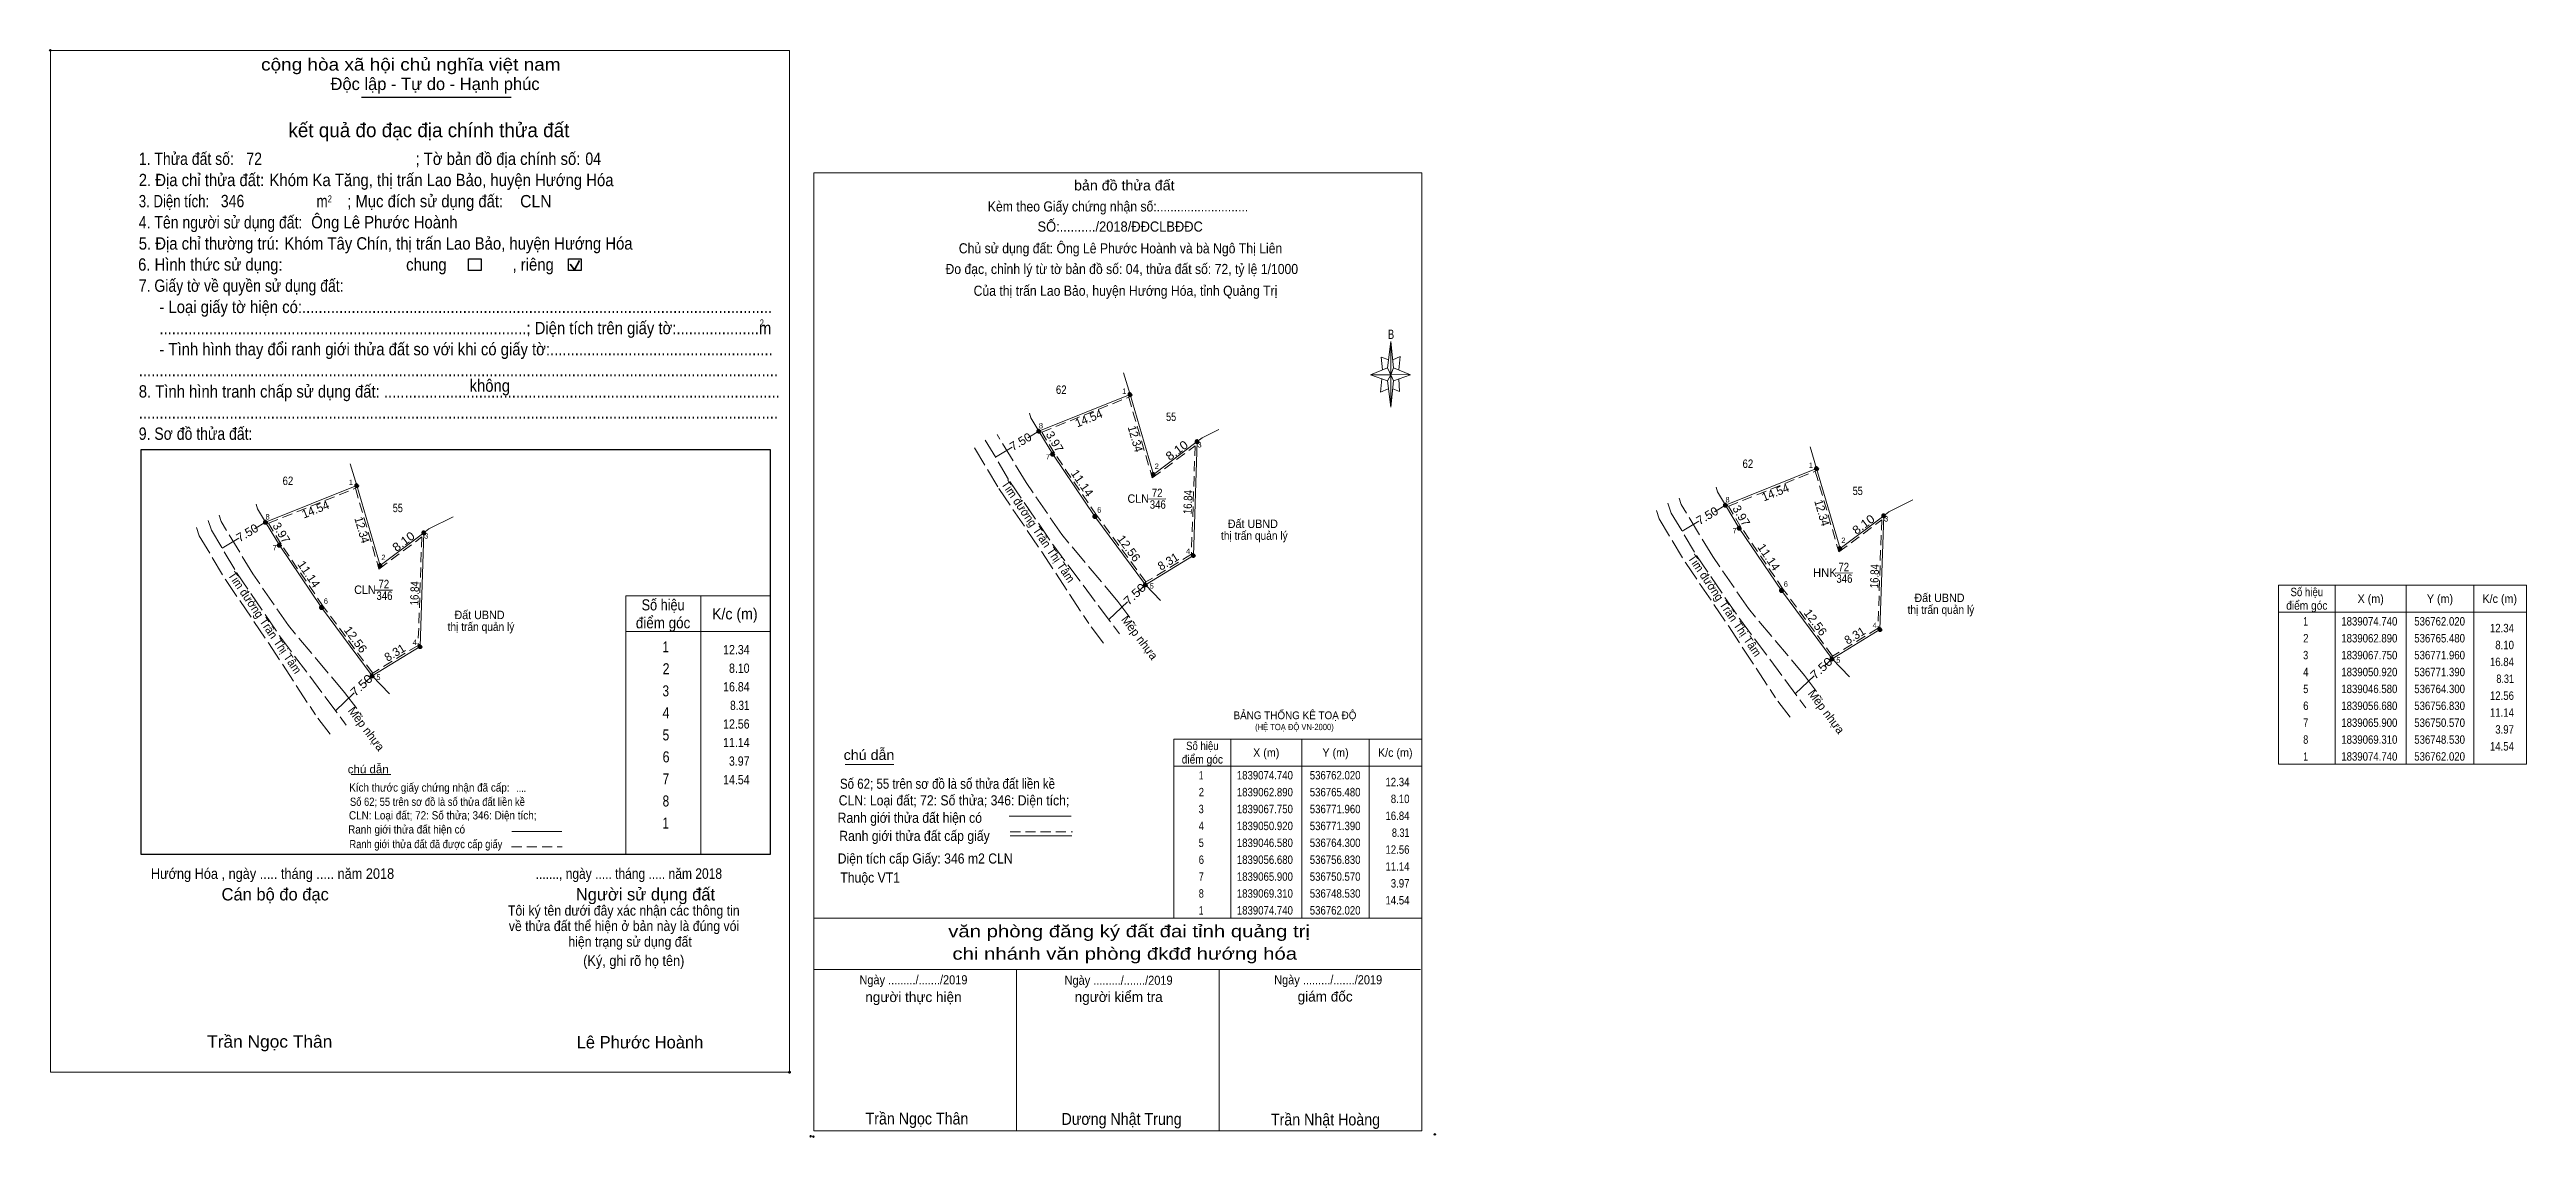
# Model space of a CAD drawing. Header units: metres. Extents: x 536501 to 536867, y 1838976 to 1839137.
import ezdxf
from ezdxf.enums import TextEntityAlignment as Align

# ---------------------------------------------------------------- set-up
doc = ezdxf.new("R2010")
doc.units = ezdxf.units.M
doc.header["$LTSCALE"] = 0.5
doc.header["$PDMODE"] = 32
doc.header["$PDSIZE"] = 0.25
doc.linetypes.add('LONG_DASHED', pattern=[7.5, 6, -1.5])
doc.linetypes.add('MEDIUM_DASHED', pattern=[4.5, 3, -1.5])
for name, color, linetype, lineweight in [('1', 7, 'Continuous', 13), ('10', 7, 'Continuous', 13), ('17', 7, 'Continuous', 13), ('2', 7, 'Continuous', 25), ('22', 7, 'LONG_DASHED', 13), ('27', 7, 'LONG_DASHED', 13), ('36', 7, 'Continuous', 13), ('5', 7, 'Continuous', 13), ('6', 7, 'Continuous', 13), ('63', 7, 'Continuous', 13)]:
    doc.layers.add(name, color=color, linetype=linetype, lineweight=lineweight)

msp = doc.modelspace()

# ---------------------------------------------------------------- hatches: boundary and pattern name
at = {"layer": '63'}
for points in [[(536660.72, 1839085.7, 1), (536660.12, 1839085.7, 1)], [(536647.23, 1839080.27, 1), (536646.63, 1839080.27, 1)], [(536649.27, 1839076.86, 1), (536648.67, 1839076.86, 1)], [(536670.66, 1839078.71, 1), (536670.06, 1839078.71, 1)], [(536664.18, 1839073.85, 1), (536663.58, 1839073.85, 1)], [(536762.32, 1839074.74, 1), (536761.72, 1839074.74, 1)], [(536546.29, 1839072.21, 1), (536545.69, 1839072.21, 1)], [(536532.8, 1839066.78, 1), (536532.2, 1839066.78, 1)], [(536655.53, 1839067.64, 1), (536654.93, 1839067.64, 1)], [(536748.83, 1839069.31, 1), (536748.23, 1839069.31, 1)], [(536750.87, 1839065.9, 1), (536750.27, 1839065.9, 1)], [(536772.26, 1839067.75, 1), (536771.66, 1839067.75, 1)], [(536534.84, 1839063.37, 1), (536534.24, 1839063.37, 1)], [(536556.23, 1839065.22, 1), (536555.63, 1839065.22, 1)], [(536765.78, 1839062.89, 1), (536765.18, 1839062.89, 1)], [(536549.75, 1839060.36, 1), (536549.15, 1839060.36, 1)], [(536670.09, 1839061.88, 1), (536669.49, 1839061.88, 1)], [(536663, 1839057.54, 1), (536662.4, 1839057.54, 1)], [(536757.13, 1839056.68, 1), (536756.53, 1839056.68, 1)], [(536541.1, 1839054.15, 1), (536540.5, 1839054.15, 1)], [(536555.66, 1839048.39, 1), (536555.06, 1839048.39, 1)], [(536771.69, 1839050.92, 1), (536771.09, 1839050.92, 1)], [(536548.57, 1839044.05, 1), (536547.97, 1839044.05, 1)], [(536764.6, 1839046.58, 1), (536764, 1839046.58, 1)]]:
    msp.add_hatch(color=256, dxfattribs=at).paths.add_polyline_path(points)

# ---------------------------------------------------------------- linework, layer by layer
at = {"layer": '1'}
for points in [[(536660.42, 1839085.7), (536663.88, 1839073.85), (536670.36, 1839078.71), (536669.79, 1839061.88), (536662.7, 1839057.54), (536655.23, 1839067.64), (536648.97, 1839076.86), (536646.93, 1839080.27)], [(536762.02, 1839074.74), (536765.48, 1839062.89), (536771.96, 1839067.75), (536771.39, 1839050.92), (536764.3, 1839046.58), (536756.83, 1839056.68), (536750.57, 1839065.9), (536748.53, 1839069.31)], [(536545.99, 1839072.21), (536549.45, 1839060.36), (536555.93, 1839065.22), (536555.36, 1839048.39), (536548.27, 1839044.05), (536540.8, 1839054.15), (536534.54, 1839063.37), (536532.5, 1839066.78)]]:
    msp.add_lwpolyline(points, close=True, dxfattribs=at)
at = {"layer": '1', "linetype": 'MEDIUM_DASHED'}
for points in [[(536660.22, 1839085.3), (536663.71, 1839073.35), (536670.04, 1839078.09), (536669.5, 1839062.05), (536662.78, 1839057.94), (536655.47, 1839067.81), (536649.22, 1839077.02), (536647.37, 1839080.12)], [(536761.82, 1839074.34), (536765.31, 1839062.39), (536771.64, 1839067.13), (536771.1, 1839051.09), (536764.38, 1839046.98), (536757.07, 1839056.85), (536750.82, 1839066.06), (536748.97, 1839069.16)], [(536545.79, 1839071.81), (536549.28, 1839059.86), (536555.61, 1839064.6), (536555.07, 1839048.56), (536548.35, 1839044.45), (536541.04, 1839054.32), (536534.79, 1839063.53), (536532.94, 1839066.63)]]:
    msp.add_lwpolyline(points, close=True, dxfattribs=at)
at = {"layer": '10'}
for p, q in [((536659.46, 1839088.92), (536660.42, 1839085.7)), ((536646.93, 1839080.27), (536660.42, 1839085.7)), ((536671.11, 1839079.28), (536673.54, 1839080.5)), ((536761.06, 1839077.96), (536762.02, 1839074.74)), ((536545.03, 1839075.43), (536545.99, 1839072.21)), ((536748.53, 1839069.31), (536762.02, 1839074.74)), ((536532.5, 1839066.78), (536545.99, 1839072.21)), ((536772.71, 1839068.32), (536776.27, 1839070.11)), ((536556.68, 1839065.79), (536560.24, 1839067.58)), ((536662.7, 1839057.54), (536664.91, 1839055.21)), ((536548.27, 1839044.05), (536550.83, 1839041.36)), ((536764.3, 1839046.58), (536766.86, 1839043.89))]:
    msp.add_line(p, q, dxfattribs=at)
for points in [[(536660.42, 1839085.7), (536663.88, 1839073.85), (536670.36, 1839078.71)], [(536762.02, 1839074.74), (536765.48, 1839062.89), (536771.96, 1839067.75)], [(536545.99, 1839072.21), (536549.45, 1839060.36), (536555.93, 1839065.22)]]:
    msp.add_lwpolyline(points, dxfattribs=at)
at = {"layer": '17'}
for p, q in [((536545.19, 1839029.44), (536551.06, 1839029.44)), ((536618.25, 1839030.91), (536625.49, 1839030.91))]:
    msp.add_line(p, q, dxfattribs=at)
at = {"layer": '2'}
for p, q in [((536546.72, 1839129.69), (536568.84, 1839129.69)), ((536514.07, 1839077.53), (536607.17, 1839077.53)), ((536607.17, 1839077.53), (536607.17, 1839017.61))]:
    msp.add_line(p, q, dxfattribs=at)
at = {"layer": '2', "lineweight": 35}
for p, q in [((536577.57, 1839104.97), (536578.19, 1839104.16)), ((536578.19, 1839104.16), (536578.95, 1839105.52))]:
    msp.add_line(p, q, dxfattribs=at)
at = {"layer": '2', "lineweight": 13}
msp.add_lwpolyline([(536500.66, 1839136.63), (536610.02, 1839136.63), (536610.02, 1838985.37), (536500.66, 1838985.37)], close=True, dxfattribs=at)
at = {"layer": '2'}
for points in [[(536562.55, 1839105.78), (536564.42, 1839105.78), (536564.42, 1839104.03), (536562.55, 1839104.03)], [(536577.32, 1839105.78), (536579.2, 1839105.78), (536579.2, 1839104.03), (536577.32, 1839104.03)]]:
    msp.add_lwpolyline(points, close=True, dxfattribs=at)
msp.add_lwpolyline([(536607.17, 1839017.61), (536514.07, 1839017.61), (536514.07, 1839077.53)], dxfattribs=at)
for p in [(536500.66, 1839136.63), (536610.02, 1838985.37)]:
    msp.add_point(p, dxfattribs=at)
at = {"layer": '22', "linetype": 'Continuous'}
for points in [[(536645.53, 1839082.94), (536645.76, 1839082.24), (536646.93, 1839080.27)], [(536646.93, 1839080.27), (536648.97, 1839076.86), (536655.23, 1839067.64), (536662.7, 1839057.54)], [(536747.13, 1839071.98), (536747.36, 1839071.28), (536748.53, 1839069.31)], [(536531.1, 1839069.45), (536531.33, 1839068.75), (536532.5, 1839066.78)], [(536532.5, 1839066.78), (536534.54, 1839063.37), (536540.8, 1839054.15), (536548.27, 1839044.05)], [(536748.53, 1839069.31), (536750.57, 1839065.9), (536756.83, 1839056.68), (536764.3, 1839046.58)]]:
    msp.add_lwpolyline(points, dxfattribs=at)
at = {"layer": '22'}
for points in [[(536637.41, 1839077.81), (536640.99, 1839071.78), (536647.37, 1839062.4), (536654.31, 1839051.77)], [(536639, 1839078.93), (536642.64, 1839072.83), (536648.99, 1839063.48), (536658.84, 1839050.26)], [(536658.6, 1839055.07), (536650.32, 1839064.97), (536645.04, 1839072.65), (536640.74, 1839079.78)], [(536760.2, 1839044.11), (536751.92, 1839054.01), (536746.64, 1839061.69), (536741.98, 1839069.41), (536741.67, 1839070.35)], [(536523.99, 1839067.06), (536524.48, 1839065.6), (536528.21, 1839059.34), (536534.56, 1839049.99), (536544.41, 1839036.77)], [(536544.17, 1839041.58), (536535.89, 1839051.48), (536530.61, 1839059.16), (536525.95, 1839066.88), (536525.64, 1839067.82)], [(536738.33, 1839068.51), (536738.73, 1839067.31), (536742.59, 1839060.82), (536748.97, 1839051.44), (536755.91, 1839040.81)], [(536740.02, 1839069.59), (536740.51, 1839068.13), (536744.24, 1839061.87), (536750.59, 1839052.52), (536760.44, 1839039.3)], [(536522.3, 1839065.98), (536522.7, 1839064.78), (536526.56, 1839058.29), (536532.94, 1839048.91), (536539.88, 1839038.28)]]:
    msp.add_lwpolyline(points, dxfattribs=at)
at = {"layer": '27'}
for p, q in [((536658.6, 1839055.07), (536661.1, 1839051.77)), ((536656.49, 1839048.89), (536654.31, 1839051.77)), ((536760.2, 1839044.11), (536762.7, 1839040.81)), ((536544.17, 1839041.58), (536546.67, 1839038.28)), ((536758.09, 1839037.93), (536755.91, 1839040.81)), ((536542.06, 1839035.4), (536539.88, 1839038.28))]:
    msp.add_line(p, q, dxfattribs=at)
at = {"layer": '36'}
for p, q in [((536670.36, 1839078.71), (536671.11, 1839079.28)), ((536771.96, 1839067.75), (536772.71, 1839068.32)), ((536555.93, 1839065.22), (536556.68, 1839065.79))]:
    msp.add_line(p, q, dxfattribs=at)
for points in [[(536662.7, 1839057.54), (536669.79, 1839061.88), (536670.36, 1839078.71)], [(536764.3, 1839046.58), (536771.39, 1839050.92), (536771.96, 1839067.75)], [(536548.27, 1839044.05), (536555.36, 1839048.39), (536555.93, 1839065.22)]]:
    msp.add_lwpolyline(points, dxfattribs=at)
at = {"layer": '5'}
for p, q in [((536698.5, 1839089.62), (536699, 1839093.52)), ((536698.5, 1839087.72), (536696, 1839088.62)), ((536699.4, 1839089.62), (536701.9, 1839088.62)), ((536700.2, 1839088.02), (536700.3, 1839086.12)), ((536699.4, 1839087.72), (536699, 1839083.82)), ((536700.3, 1839086.12), (536699.3, 1839086.52)), ((536613.62, 1839008.18), (536703.62, 1839008.18)), ((536613.62, 1839000.58), (536703.42, 1839000.58)), ((536613.62, 1839000.58), (536703.42, 1839000.58)), ((536613.62, 1839000.58), (536703.42, 1839000.58)), ((536643.62, 1838976.68), (536643.62, 1839000.58)), ((536673.62, 1838976.68), (536673.62, 1839000.58))]:
    msp.add_line(p, q, dxfattribs=at)
for points in [[(536613.62, 1839118.48), (536703.62, 1839118.48), (536703.62, 1838976.68), (536613.62, 1838976.68)], [(536699, 1839093.52), (536699.4, 1839089.62), (536699, 1839088.62)], [(536699, 1839088.62), (536696, 1839088.62), (536698.5, 1839089.62), (536699.4, 1839087.72), (536701.9, 1839088.62), (536699, 1839088.72)], [(536699, 1839088.62), (536699, 1839083.82), (536698.5, 1839087.72)]]:
    msp.add_lwpolyline(points, close=True, dxfattribs=at)
for points in [[(536699, 1839088.62), (536698.5, 1839089.62), (536696, 1839088.62)], [(536697.7, 1839088.02), (536697.5, 1839086.02), (536698.6, 1839086.52)], [(536698.7, 1839090.82), (536697.6, 1839091.22), (536697.8, 1839089.32)], [(536699, 1839088.62), (536699.4, 1839087.72), (536701.9, 1839088.62)], [(536699.3, 1839090.82), (536700.4, 1839091.32), (536700.2, 1839089.32)], [(536703.62, 1838976.68), (536613.62, 1838976.68), (536613.62, 1839000.58)]]:
    msp.add_lwpolyline(points, dxfattribs=at)
for p in [(536613.16, 1838975.9), (536613.56, 1838975.84)]:
    msp.add_point(p, dxfattribs=at)
at = {"layer": '6'}
for p, q in [((536642.55, 1839023.29), (536651.69, 1839023.29)), ((536568.92, 1839021.01), (536576.33, 1839021.01)), ((536642.69, 1839020.35), (536651.83, 1839020.35))]:
    msp.add_line(p, q, dxfattribs=at)
at = {"layer": '6', "linetype": 'MEDIUM_DASHED'}
for p, q in [((536568.91, 1839018.73), (536576.37, 1839018.73)), ((536642.69, 1839020.97), (536651.89, 1839020.97))]:
    msp.add_line(p, q, dxfattribs=at)
at = {"layer": '6'}
msp.add_point((536705.52, 1838976.18), dxfattribs=at)
at = {"layer": '63'}
for p, q in [((536640.5, 1839076.42), (536642.97, 1839077.9)), ((536645.3, 1839079.29), (536646.93, 1839080.27)), ((536663.16, 1839070.22), (536665.71, 1839070.23)), ((536530.87, 1839065.8), (536532.5, 1839066.78)), ((536742.1, 1839065.46), (536744.57, 1839066.94)), ((536746.9, 1839068.33), (536748.53, 1839069.31)), ((536526.07, 1839062.93), (536528.54, 1839064.41)), ((536764.76, 1839059.26), (536767.31, 1839059.27)), ((536548.73, 1839056.73), (536551.28, 1839056.74)), ((536596.89, 1839055.87), (536596.89, 1839017.61)), ((536596.89, 1839055.87), (536596.89, 1839017.61)), ((536657.27, 1839052.37), (536660.06, 1839055.02)), ((536661.68, 1839056.57), (536662.7, 1839057.54)), ((536838.75, 1839057.46), (536838.75, 1839030.96)), ((536849.25, 1839057.46), (536849.25, 1839030.96)), ((536859.25, 1839057.46), (536859.25, 1839030.96)), ((536830.35, 1839053.46), (536867.05, 1839053.46)), ((536547.25, 1839043.08), (536548.27, 1839044.05)), ((536758.87, 1839041.41), (536761.66, 1839044.06)), ((536763.28, 1839045.61), (536764.3, 1839046.58)), ((536542.84, 1839038.88), (536545.63, 1839041.53)), ((536675.32, 1839034.68), (536675.32, 1839008.18)), ((536685.82, 1839034.68), (536685.82, 1839008.18)), ((536695.82, 1839034.68), (536695.82, 1839008.18)), ((536666.92, 1839030.68), (536703.62, 1839030.68))]:
    msp.add_line(p, q, dxfattribs=at)
for points in [[(536597.56, 1839017.61), (536585.8, 1839017.61), (536585.8, 1839055.87), (536597.56, 1839055.87)], [(536595.94, 1839055.87), (536607.17, 1839055.87), (536607.17, 1839017.61), (536595.94, 1839017.61)], [(536585.8, 1839050.59), (536596.89, 1839050.59), (536607.17, 1839050.59)]]:
    msp.add_lwpolyline(points, dxfattribs=at)
for points in [[(536830.35, 1839057.46), (536867.05, 1839057.46), (536867.05, 1839030.96), (536830.35, 1839030.96)], [(536666.92, 1839034.68), (536703.62, 1839034.68), (536703.62, 1839008.18), (536666.92, 1839008.18)]]:
    msp.add_lwpolyline(points, close=True, dxfattribs=at)
at = {"layer": '63', "linetype": 'MEDIUM_DASHED'}
for centre in [(536660.42, 1839085.7), (536646.93, 1839080.27), (536648.97, 1839076.86), (536670.36, 1839078.71), (536663.88, 1839073.85), (536762.02, 1839074.74), (536545.99, 1839072.21), (536532.5, 1839066.78), (536655.23, 1839067.64), (536748.53, 1839069.31), (536750.57, 1839065.9), (536771.96, 1839067.75), (536534.54, 1839063.37), (536555.93, 1839065.22), (536765.48, 1839062.89), (536549.45, 1839060.36), (536669.79, 1839061.88), (536662.7, 1839057.54), (536756.83, 1839056.68), (536540.8, 1839054.15), (536555.36, 1839048.39), (536771.39, 1839050.92), (536548.27, 1839044.05), (536764.3, 1839046.58)]:
    msp.add_circle(centre, 0.3, dxfattribs=at)

# ---------------------------------------------------------------- texts
at = {"layer": '1'}
for s, width, p in [('CLN', 0.95, (536661.635, 1839069.66)), ('346', 0.85, (536664.525, 1839068.78)), ('72', 0.85, (536664.43, 1839070.5)), ('346', 0.85, (536766.125, 1839057.82)), ('72', 0.85, (536766.03, 1839059.54)), ('CLN', 0.95, (536547.205, 1839056.17)), ('346', 0.85, (536550.095, 1839055.29)), ('72', 0.85, (536550, 1839057.01))]:
    msp.add_text(s, height=1.25, dxfattribs=dict(at, width=width)).set_placement(p, align=Align.CENTER)
msp.add_text('HNK', height=1.25, dxfattribs=at).set_placement((536763.235, 1839058.7), align=Align.CENTER)
for s, height, width, p in [('BẢNG THỐNG KÊ TOẠ ĐỘ ', 1.15, 0.95, (536675.73, 1839037.63)), ('(HỆ TOẠ ĐỘ VN-2000)', 0.93, 0.9, (536678.93, 1839036.01))]:
    msp.add_text(s, height=height, dxfattribs=dict(at, width=width)).set_placement(p)
at = {"layer": '2'}
for s, height, width, p in [('cộng hòa xã hội chủ nghĩa việt nam', 1.825, 1.15, (536531.84, 1839133.64)), ('1. Thửa đất số:', 1.825, 0.85, (536513.74, 1839119.67)), ('72', 1.83, 0.85, (536529.66, 1839119.67)), ('; Tờ bản đồ địa chính số:', 1.825, 0.9, (536554.69, 1839119.67)), ('04', 1.83, 0.85, (536579.82, 1839119.68)), ('2. Địa chỉ thửa đất:', 1.825, 0.9, (536513.74, 1839116.53)), ('Khóm Ka Tăng, thị trấn Lao Bảo, huyện Hướng Hóa', 1.83, 0.9, (536533.08, 1839116.53)), ('3. Diện tích:', 1.825, 0.8, (536513.74, 1839113.4)), ('346', 1.83, 0.85, (536525.88, 1839113.41)), ('m', 1.825, 0.8, (536540.05, 1839113.4)), ('2', 1.043, 0.8, (536541.69, 1839114.13)), ('; Mục đích sử dụng đất:', 1.825, 0.9, (536544.58, 1839113.4)), ('CLN', 1.83, 0.95, (536570.17, 1839113.39)), ('4. Tên người sử dụng đất:', 1.825, 0.85, (536513.74, 1839110.27)), ('Ông Lê Phước Hoành', 1.83, 0.9, (536539.26, 1839110.28)), ('5. Địa chỉ thường trú:', 1.825, 0.9, (536513.74, 1839107.14)), ('Khóm Tây Chín, thị trấn Lao Bảo, huyện Hướng Hóa', 1.83, 0.9, (536535.29, 1839107.14)), ('6. Hình thức sử dụng:', 1.825, 0.9, (536513.64, 1839104.02)), ('7. Giấy tờ về quyền sử dụng đất:', 1.825, 0.85, (536513.74, 1839100.89)), ('chung                , riêng', 1.825, 0.9, (536553.3, 1839104.02)), ('     - Loại giấy tờ hiện có:..................................................................................................................', 1.825, 0.9, (536513.74, 1839097.75)), ('     .........................................................................................; Diện tích trên giấy tờ:....................m', 1.825, 0.9, (536513.74, 1839094.62)), ('2', 1.043, 0.8, (536605.63, 1839095.76)), ('     - Tình hình thay đổi ranh giới thửa đất so với khi có giấy tờ:......................................................', 1.825, 0.9, (536513.74, 1839091.49)), ('...........................................................................................................................................................', 1.825, 0.9, (536513.74, 1839088.37)), ('không', 1.825, 0.9, (536562.69, 1839086.1)), ('8. Tình hình tranh chấp sử dụng đất: ................................................................................................', 1.825, 0.9, (536513.74, 1839085.24)), ('9. Sơ đồ thửa đất:', 1.825, 0.85, (536513.74, 1839078.98)), ('...........................................................................................................................................................', 1.825, 0.9, (536513.74, 1839082.11)), ('Hướng Hóa , ngày ..... tháng ..... năm 2018', 1.565, 0.9, (536515.53, 1839013.99)), ('......., ngày ..... tháng ..... năm 2018', 1.565, 0.85, (536572.46, 1839013.99)), ('(Ký, ghi rõ họ tên)', 1.565, 0.9, (536579.5, 1839001.11)), ('Trần Ngọc Thân', 1.826, 1.05, (536523.85, 1838989.01))]:
    msp.add_text(s, height=height, dxfattribs=dict(at, width=width)).set_placement(p)
for s, height, p in [('Độc lập - Tự do - Hạnh phúc', 1.825, (536542.11, 1839130.76)), ('Cán bộ đo đạc', 1.825, (536525.99, 1839010.8)), ('Người sử dụng đất', 1.825, (536578.41, 1839010.8)), ('Lê Phước Hoành', 1.83, (536578.53, 1838988.9))]:
    msp.add_text(s, height=height, dxfattribs=at).set_placement(p)
for s, height, p in [('kết quả đo đạc địa chính thửa đất', 2.086, (536556.67, 1839123.78)), ('.', 0.5216, (536610.006, 1838985.09))]:
    msp.add_text(s, height=height, dxfattribs=at).set_placement(p, align=Align.CENTER)
for s, height, width, p in [('....', 1.01, 0.95, (536570.34, 1839026.87)), ('Tôi ký tên dưới đây xác nhận các thông tin', 1.508, 0.9, (536585.51, 1839008.56)), ('về thửa đất thể hiện ở bản này là đúng vói', 1.508, 0.9, (536585.54, 1839006.27)), ('hiện trạng sử dụng đất', 1.508, 0.9, (536586.44, 1839003.95))]:
    msp.add_text(s, height=height, dxfattribs=dict(at, width=width)).set_placement(p, align=Align.CENTER)
at = {"layer": '5'}
for s, height, width, p in [('bản đồ thửa đất', 1.5, 1.05, (536659.57, 1839115.9)), ('Kèm theo Giấy chứng nhận số:...........................', 1.5, 0.9, (536658.64, 1839112.78)), ('SỐ:........../2018/ĐĐCLBĐĐC', 1.5, 0.95, (536658.96, 1839109.8)), ('Chủ sử dụng đất: Ông Lê Phước Hoành và bà Ngô Thị Liên', 1.5, 0.9, (536659.01, 1839106.58)), ('Đo đạc, chỉnh lý từ tờ bản đồ số: 04, thửa đất số: 72, tỷ lệ 1/1000 ', 1.5, 0.9, (536659.45, 1839103.52)), ('Của thị trấn Lao Bảo, huyện Hướng Hóa, tỉnh Quảng Trị', 1.5, 0.9, (536659.745, 1839100.3)), ('B', 1.378, 0.75, (536699.035, 1839093.92)), ('văn phòng đăng ký đất đai tỉnh quảng trị', 1.8, 1.25, (536660.28, 1839005.35)), ('chi nhánh văn phòng đkđđ hướng hóa', 1.8, 1.25, (536659.635, 1839002.03)), ('Ngày ........./......./2019', 1.35, 0.9, (536628.365, 1838998.38)), ('Ngày ........./......./2019', 1.35, 0.9, (536658.725, 1838998.31)), ('Ngày ........./......./2019', 1.35, 0.9, (536689.735, 1838998.38)), ('Trần Ngọc Thân', 1.75, 0.9, (536628.885, 1838977.64)), ('Dương Nhật Trung', 1.75, 0.9, (536659.17, 1838977.58)), ('Trần Nhật Hoàng', 1.75, 0.9, (536689.335, 1838977.5))]:
    msp.add_text(s, height=height, dxfattribs=dict(at, width=width)).set_placement(p, align=Align.CENTER)
for s, p in [('người thực hiện', (536628.37, 1838995.76)), ('người kiểm tra', (536658.735, 1838995.78)), ('giám đốc', (536689.285, 1838995.84))]:
    msp.add_text(s, height=1.5, dxfattribs=at).set_placement(p, align=Align.CENTER)
at = {"layer": '6'}
for s, height, width, p in [('chú dẫn', 1.5, 1.05, (536618.05, 1839031.59)), ('chú dẫn', 1.215, 1.05, (536544.66, 1839029.62)), ('Kích thước giấy chứng nhận đã cấp:', 1.215, 0.9, (536544.88, 1839026.91)), ('Số 62; 55 trên sơ đồ là số thửa đất liền kề', 1.22, 0.85, (536544.99, 1839024.8)), ('CLN: Loại đất; 72: Số thửa; 346: Diện tích;', 1.5, 0.9, (536617.31, 1839024.87)), ('Số 62; 55 trên sơ đồ là số thửa đất liền kề', 1.5, 0.85, (536617.49, 1839027.33)), ('Ranh giới thửa đất hiện có ', 1.215, 0.9, (536544.72, 1839020.71)), ('CLN: Loại đất; 72: Số thửa; 346: Diện tích;', 1.22, 0.9, (536544.84, 1839022.79)), ('Ranh giới thửa đất hiện có ', 1.5, 0.9, (536617.15, 1839022.29)), ('Ranh giới thửa đất đã được cấp giấy', 1.215, 0.85, (536544.91, 1839018.54)), ('Ranh giới thửa đất cấp giấy', 1.5, 0.9, (536617.39, 1839019.61)), ('Diện tích cấp Giấy: 346 m2 CLN', 1.5, 0.9, (536617.16, 1839016.26)), ('Thuộc VT1', 1.5, 0.9, (536617.55, 1839013.44))]:
    msp.add_text(s, height=height, dxfattribs=dict(at, width=width)).set_placement(p)
at = {"layer": '63'}
for s, height, width, p in [('62', 1.25, 0.85, (536650.24, 1839085.78)), ('55', 1.25, 0.8, (536666.5, 1839081.77)), ('62', 1.25, 0.85, (536535.81, 1839072.29)), ('62', 1.25, 0.85, (536751.84, 1839074.82)), ('55', 1.25, 0.8, (536768.1, 1839070.81)), ('55', 1.25, 0.8, (536552.07, 1839068.28)), ('Đất UBND ', 1.25, 0.95, (536678.81, 1839065.93)), ('thị trấn quản lý', 1.25, 0.9, (536678.81, 1839064.18)), ('Số hiệu', 1.649, 0.85, (536591.325, 1839053.73)), ('Đất UBND ', 1.25, 0.95, (536780.41, 1839054.97)), ('điểm góc', 1.25, 0.9, (536834.55, 1839053.84)), ('Số hiệu', 1.25, 0.85, (536834.55, 1839055.84)), ('X (m)', 1.25, 0.95, (536844, 1839054.84)), ('Y (m)', 1.25, 0.95, (536854.255, 1839054.84)), ('K/c (m)', 1.25, 0.95, (536863.095, 1839054.84)), ('thị trấn quản lý', 1.25, 0.9, (536564.38, 1839050.69)), ('Đất UBND ', 1.25, 0.95, (536564.38, 1839052.44)), ('điểm góc', 1.649, 0.9, (536591.32, 1839051.08)), ('K/c (m)', 1.649, 0.95, (536601.94, 1839052.4)), ('thị trấn quản lý', 1.25, 0.9, (536780.41, 1839053.22)), (' 1', 1.25, 0.75, (536834.2, 1839051.49)), ('1839074.740', 1.25, 0.85, (536843.8, 1839051.49)), ('536762.020', 1.25, 0.85, (536854.2, 1839051.49)), (' 1', 1.63, 0.75, (536591.475, 1839047.53)), (' 3', 1.25, 0.8, (536834.195, 1839046.49)), (' 2', 1.25, 0.85, (536834.205, 1839048.99)), ('1839062.890', 1.25, 0.85, (536843.8, 1839048.99)), ('1839067.750', 1.25, 0.85, (536843.8, 1839046.49)), ('536765.480', 1.25, 0.85, (536854.2, 1839048.99)), ('536771.960', 1.25, 0.85, (536854.2, 1839046.49)), (' 2', 1.63, 0.85, (536591.505, 1839044.28)), (' 4', 1.25, 0.85, (536834.2, 1839043.99)), ('1839050.920', 1.25, 0.85, (536843.8, 1839043.99)), ('536771.390', 1.25, 0.85, (536854.2, 1839043.99)), (' 3', 1.63, 0.8, (536591.48, 1839041.01)), (' 5', 1.25, 0.8, (536834.205, 1839041.49)), ('1839046.580', 1.25, 0.85, (536843.8, 1839041.49)), ('536764.300', 1.25, 0.85, (536854.2, 1839041.49)), (' 4', 1.63, 0.85, (536591.495, 1839037.76)), (' 6', 1.25, 0.85, (536834.205, 1839038.99)), (' 7', 1.25, 0.8, (536834.205, 1839036.49)), ('1839056.680', 1.25, 0.85, (536843.8, 1839038.99)), ('1839065.900', 1.25, 0.85, (536843.8, 1839036.49)), ('536756.830', 1.25, 0.85, (536854.2, 1839038.99)), ('536750.570', 1.25, 0.85, (536854.2, 1839036.49)), (' 5', 1.63, 0.8, (536591.495, 1839034.49)), ('Số hiệu', 1.25, 0.85, (536671.12, 1839033.06)), ('X (m)', 1.25, 0.95, (536680.57, 1839032.06)), ('Y (m)', 1.25, 0.95, (536690.825, 1839032.06)), ('K/c (m)', 1.25, 0.95, (536699.665, 1839032.06)), (' 8', 1.25, 0.8, (536834.205, 1839033.99)), ('1839069.310', 1.25, 0.85, (536843.8, 1839033.99)), ('536748.530', 1.25, 0.85, (536854.2, 1839033.99)), (' 6', 1.63, 0.85, (536591.505, 1839031.24)), (' 7', 1.63, 0.8, (536591.495, 1839027.97)), ('điểm góc', 1.25, 0.9, (536671.12, 1839031.06)), (' 1', 1.25, 0.75, (536670.77, 1839028.71)), ('1839074.740', 1.25, 0.85, (536680.37, 1839028.71)), ('536762.020', 1.25, 0.85, (536690.77, 1839028.71)), (' 1', 1.25, 0.75, (536834.2, 1839031.49)), ('1839074.740', 1.25, 0.85, (536843.8, 1839031.49)), ('536762.020', 1.25, 0.85, (536854.2, 1839031.49)), (' 8', 1.63, 0.8, (536591.495, 1839024.71)), (' 2', 1.25, 0.85, (536670.775, 1839026.21)), ('1839062.890', 1.25, 0.85, (536680.37, 1839026.21)), ('536765.480', 1.25, 0.85, (536690.77, 1839026.21)), (' 1', 1.63, 0.75, (536591.475, 1839021.44)), (' 4', 1.25, 0.85, (536670.77, 1839021.21)), (' 3', 1.25, 0.8, (536670.765, 1839023.71)), ('1839067.750', 1.25, 0.85, (536680.37, 1839023.71)), ('1839050.920', 1.25, 0.85, (536680.37, 1839021.21)), ('536771.960', 1.25, 0.85, (536690.77, 1839023.71)), ('536771.390', 1.25, 0.85, (536690.77, 1839021.21)), (' 5', 1.25, 0.8, (536670.775, 1839018.71)), ('1839046.580', 1.25, 0.85, (536680.37, 1839018.71)), ('536764.300', 1.25, 0.85, (536690.77, 1839018.71)), (' 6', 1.25, 0.85, (536670.775, 1839016.21)), (' 7', 1.25, 0.8, (536670.775, 1839013.71)), ('1839056.680', 1.25, 0.85, (536680.37, 1839016.21)), ('1839065.900', 1.25, 0.85, (536680.37, 1839013.71)), ('536756.830', 1.25, 0.85, (536690.77, 1839016.21)), ('536750.570', 1.25, 0.85, (536690.77, 1839013.71)), (' 8', 1.25, 0.8, (536670.775, 1839011.21)), ('1839069.310', 1.25, 0.85, (536680.37, 1839011.21)), ('536748.530', 1.25, 0.85, (536690.77, 1839011.21)), (' 1', 1.25, 0.75, (536670.77, 1839008.71)), ('1839074.740', 1.25, 0.85, (536680.37, 1839008.71)), ('536762.020', 1.25, 0.85, (536690.77, 1839008.71))]:
    msp.add_text(s, height=height, dxfattribs=dict(at, width=width)).set_placement(p, align=Align.CENTER)
for s, height, width, p in [(' 1', 0.8, 0.9, (536659.87, 1839085.78)), (' 8', 0.8, 0.95, (536647.54, 1839080.68)), (' 3', 0.8, 0.95, (536671.01, 1839077.85)), (' 7', 0.8, 0.9, (536648.59, 1839076.1)), (' 2', 0.8, 0.9, (536664.68, 1839074.67)), (' 1', 0.8, 0.9, (536761.47, 1839074.82)), (' 1', 0.8, 0.9, (536545.44, 1839072.29)), (' 8', 0.8, 0.95, (536749.14, 1839069.72)), (' 8', 0.8, 0.95, (536533.11, 1839067.19)), (' 6', 0.8, 0.9, (536656.16, 1839068.2)), (' 3', 0.8, 0.95, (536772.61, 1839066.89)), (' 7', 0.8, 0.9, (536534.16, 1839062.61)), (' 3', 0.8, 0.95, (536556.58, 1839064.36)), (' 4', 0.8, 0.95, (536669.31, 1839062.08)), (' 7', 0.8, 0.9, (536750.19, 1839065.14)), (' 2', 0.8, 0.9, (536766.28, 1839063.71)), (' 2', 0.8, 0.9, (536550.25, 1839061.18)), (' 6', 0.8, 0.9, (536541.73, 1839054.71)), (' 5', 0.8, 0.9, (536663.94, 1839056.94)), (' 6', 0.8, 0.9, (536757.76, 1839057.24)), (' 4', 0.8, 0.95, (536770.91, 1839051.12)), ('12.34', 1.25, 0.85, (536865.2, 1839050.49)), (' 4', 0.8, 0.95, (536554.88, 1839048.59)), ('12.34', 1.375, 0.85, (536604.12, 1839047.24)), ('8.10', 1.25, 0.85, (536865.2, 1839047.99)), (' 5', 0.8, 0.9, (536549.51, 1839043.45)), ('8.10', 1.375, 0.85, (536604.12, 1839044.49)), (' 5', 0.8, 0.9, (536765.54, 1839045.98)), ('16.84', 1.25, 0.85, (536865.2, 1839045.49)), ('8.31', 1.25, 0.8, (536865.2, 1839042.99)), ('16.84', 1.375, 0.85, (536604.12, 1839041.74)), ('8.31', 1.375, 0.8, (536604.11, 1839038.99)), ('12.56', 1.25, 0.85, (536865.2, 1839040.49)), ('12.56', 1.375, 0.85, (536604.12, 1839036.24)), ('11.14', 1.25, 0.85, (536865.2, 1839037.99)), ('3.97', 1.25, 0.85, (536865.2, 1839035.49)), ('11.14', 1.375, 0.85, (536604.12, 1839033.49)), ('14.54', 1.25, 0.85, (536865.2, 1839032.99)), ('14.54', 1.375, 0.85, (536604.12, 1839027.99)), ('3.97', 1.375, 0.85, (536604.11, 1839030.74)), ('12.34', 1.25, 0.85, (536701.77, 1839027.71)), ('8.10', 1.25, 0.85, (536701.77, 1839025.21)), ('16.84', 1.25, 0.85, (536701.77, 1839022.71)), ('12.56', 1.25, 0.85, (536701.77, 1839017.71)), ('8.31', 1.25, 0.8, (536701.77, 1839020.21)), ('11.14', 1.25, 0.85, (536701.77, 1839015.21)), ('14.54', 1.25, 0.85, (536701.77, 1839010.21)), ('3.97', 1.25, 0.85, (536701.77, 1839012.71))]:
    msp.add_text(s, height=height, dxfattribs=dict(at, width=width)).set_placement(p, align=Align.RIGHT)
for s, rotation, p in [('14.54', 21.926, (536654.5416, 1839081.5835)), ('3.97', 300.89, (536648.7398, 1839078.3859)), ('14.54', 21.926, (536540.1116, 1839068.0935)), ('14.54', 21.926, (536756.1416, 1839070.6235)), ('3.97', 300.89, (536534.3098, 1839064.8959)), ('3.97', 300.89, (536750.3398, 1839067.4259)), ('8.31', 31.472, (536666.3837, 1839060.436)), ('Mép nhựa', 307.147, (536661.3433, 1839049.3224)), ('8.31', 31.472, (536551.9537, 1839046.946)), ('8.31', 31.472, (536767.9837, 1839049.476)), ('Mép nhựa', 307.147, (536762.9433, 1839038.3624)), ('Mép nhựa', 307.147, (536546.9133, 1839035.8324))]:
    msp.add_text(s, height=1.25, rotation=rotation, dxfattribs=at).set_placement(p, align=Align.CENTER)
for s, rotation, width, p in [('12.34', 286.277, 0.95, (536660.6091, 1839078.9552)), ('7.50', 30.911, 1.05, (536644.549, 1839078.1755)), ('8.10', 36.87, 1.1, (536667.72, 1839076.915)), ('11.14', 304.175, 1.05, (536652.8187, 1839072.2361)), ('Tim đường Trần Thị Tâm', 304.182, 0.95, (536646.306, 1839065.0761)), ('16.84', 88.06, 0.85, (536669.6023, 1839069.7388)), ('12.34', 286.277, 0.95, (536762.2091, 1839067.9952)), ('7.50', 30.911, 1.05, (536530.119, 1839064.6855)), ('12.34', 286.277, 0.95, (536546.1791, 1839065.4652)), ('7.50', 30.911, 1.05, (536746.149, 1839067.2155)), ('8.10', 36.87, 1.1, (536769.32, 1839065.955)), ('8.10', 36.87, 1.1, (536553.29, 1839063.425)), ('12.56', 306.487, 1.05, (536659.7423, 1839062.5516)), ('11.14', 304.175, 1.05, (536754.4187, 1839061.2761)), ('Tim đường Trần Thị Tâm', 304.182, 0.95, (536531.876, 1839051.5861)), ('11.14', 304.175, 1.05, (536538.3887, 1839058.7461)), ('Tim đường Trần Thị Tâm', 304.182, 0.95, (536747.906, 1839054.1161)), ('16.84', 88.06, 0.85, (536771.2023, 1839058.7788)), ('16.84', 88.06, 0.85, (536555.1723, 1839056.2488)), ('7.50', 43.593, 1.15, (536661.5491, 1839055.6896)), ('12.56', 306.487, 1.05, (536761.3423, 1839051.5916)), ('12.56', 306.487, 1.05, (536545.3123, 1839049.0616)), ('7.50', 43.593, 1.15, (536547.1191, 1839042.1996)), ('7.50', 43.593, 1.15, (536763.1491, 1839044.7296))]:
    msp.add_text(s, height=1.25, rotation=rotation, dxfattribs=dict(at, width=width)).set_placement(p, align=Align.CENTER)

doc.saveas('drawing.dxf')
